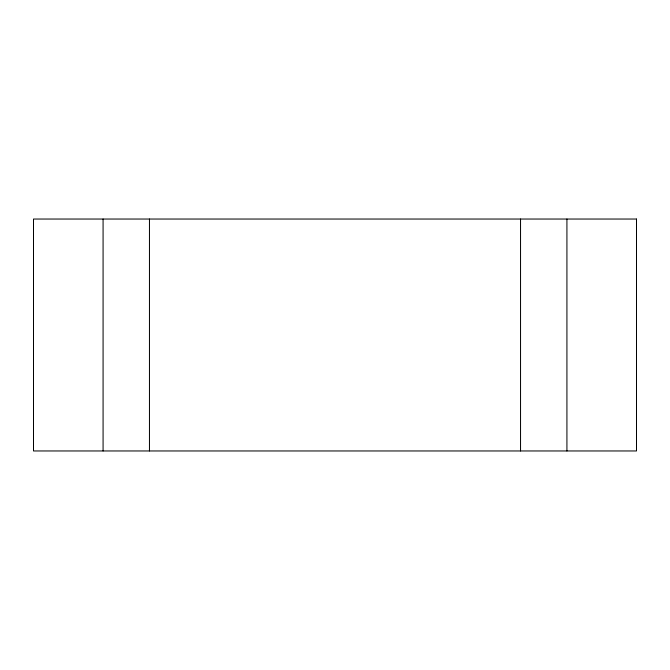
<?xml version="1.0" encoding="UTF-8"?>
<svg xmlns="http://www.w3.org/2000/svg" width="670" height="670" viewBox="0 0 670 670"><rect width="100%" height="100%" fill="white"/><g stroke="black" fill="none" stroke-linecap="round" stroke-linejoin="round"><path stroke-width="1" d="M566.92 219.04L566.92 450.96M520.54 219.04L520.54 450.96M149.46 219.04L149.46 450.96M103.079 219.04L103.079 450.96M636.5 219.04L33.5 219.04L33.5 450.96L636.5 450.96L636.5 219.04"/></g></svg>
